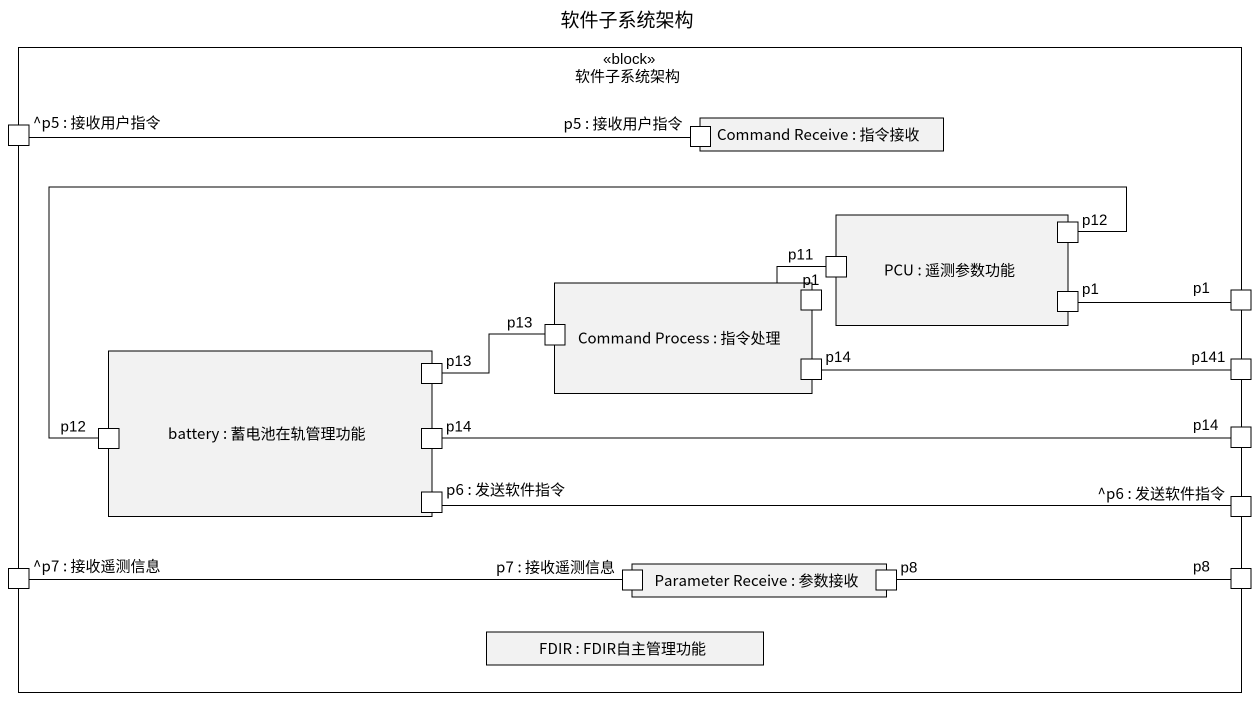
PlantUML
@startuml
title 软件子系统架构
rectangle 软件子系统架构 <<block>> {
  port "^p5 : 接收用户指令" as p5_接收用户指令
  rectangle "Command Receive : 指令接收" as Command_Receive {
    port "p5 : 接收用户指令" as p5_接收用户指令_2
  }
  rectangle "PCU : 遥测参数功能" as PCU {
    port p11
    port p12
    port "p1" as p1_2
  }
  rectangle "Command Process : 指令处理" as Command_Process {
    port p1
    port "p13" as p13_2
    port p14
  }
  port "p1" as p1_3
  rectangle "battery : 蓄电池在轨管理功能" as battery {
    port p13
    port "p12" as p12_2
    port "p14" as p14_2
    port "p6 : 发送软件指令" as p6_发送软件指令
  }
  port p141
  port "p14" as p14_3
  port "^p6 : 发送软件指令" as p6_发送软件指令_2
  port "^p7 : 接收遥测信息" as p7_接收遥测信息
  rectangle "Parameter Receive : 参数接收" as Parameter_Receive {
    port "p7 : 接收遥测信息" as p7_接收遥测信息_2
    port p8
  }
  port "p8" as p8_2
  rectangle "FDIR : FDIR自主管理功能" as FDIR
}
p5_接收用户指令 -right- p5_接收用户指令_2
p12 -left- p12_2
p1 -up- p11
p1_2 -right- p1_3
p13 -right- p13_2
p14 -right- p141
p14_2 -right- p14_3
p6_发送软件指令_2 -left- p6_发送软件指令
p7_接收遥测信息 -right- p7_接收遥测信息_2
p8 -right- p8_2
@enduml
